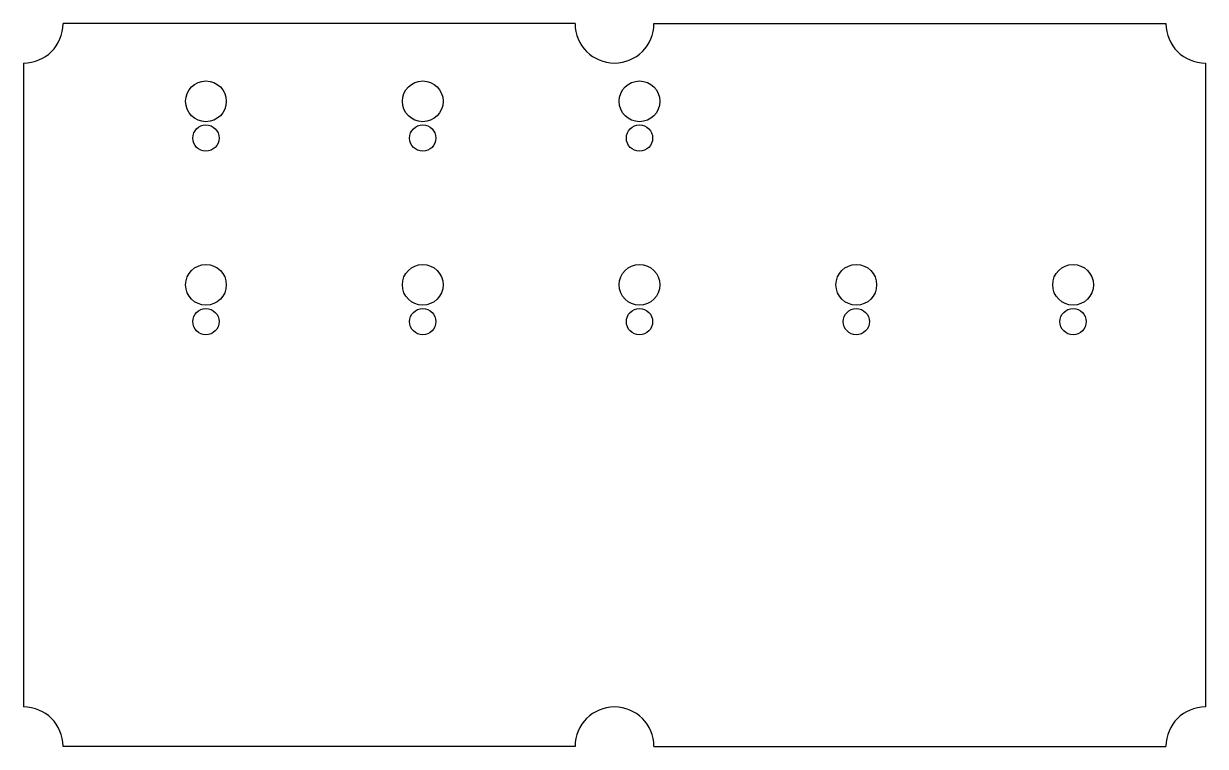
# Model space of a CAD drawing. Header units: millimetres. Extents: x -90 to 90, y -55 to 55.
import ezdxf

# ---------------------------------------------------------------- set-up
doc = ezdxf.new("R2010")
doc.units = ezdxf.units.MM
doc.layers.add('Sketch', color=7, linetype='CONTINUOUS')

msp = doc.modelspace()

# ---------------------------------------------------------------- linework, layer by layer
at = {"layer": 'Sketch'}
for p, q in [((-6, 55), (-84, 55)), ((6, 55), (84, 55)), ((-90, 49), (-90, -49)), ((90, 49), (90, -49)), ((-6, -55), (-84, -55)), ((6, -55), (84, -55))]:
    msp.add_line(p, q, dxfattribs=at)
for centre, radius in [((-62.23, 43.18), 3.1), ((-29.21, 43.18), 3.1), ((3.81, 43.18), 3.1), ((-62.23, 37.58), 2), ((-29.21, 37.58), 2), ((3.81, 37.58), 2), ((-62.23, 15.24), 3.1), ((-29.21, 15.24), 3.1), ((3.81, 15.24), 3.1), ((36.83, 15.24), 3.1), ((69.85, 15.24), 3.1), ((-62.23, 9.64), 2), ((-29.21, 9.64), 2), ((3.81, 9.64), 2), ((36.83, 9.64), 2), ((69.85, 9.64), 2)]:
    msp.add_circle(centre, radius, dxfattribs=at)
for centre, start, end in [((-90, 55), -90, 0), ((0, 55), 180, 0), ((90, 55), 180, -90), ((-90, -55), 0, 90), ((0, -55), 0, 180), ((90, -55), 90, 180)]:
    msp.add_arc(centre, 6, start, end, dxfattribs=at)

doc.saveas('drawing.dxf')
